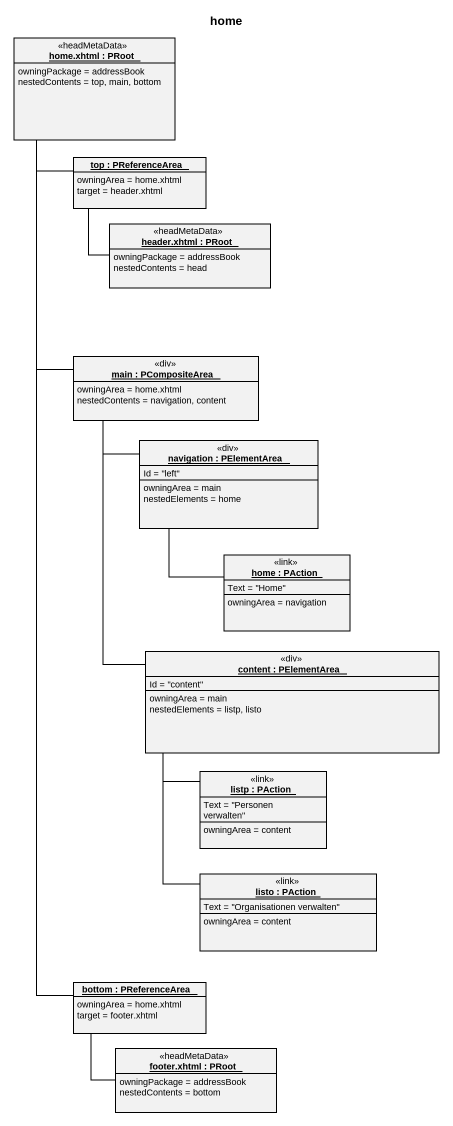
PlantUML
@startuml
title home
hide circle
hide empty members
object "home.xhtml : PRoot" as home_xhtml <<headMetaData>> {
  owningPackage = addressBook
  nestedContents = top, main, bottom
}
object "top : PReferenceArea" as top_ {
  owningArea = home.xhtml
  target = header.xhtml
}
object "header.xhtml : PRoot" as header_xhtml <<headMetaData>> {
  owningPackage = addressBook
  nestedContents = head
}
object "main : PCompositeArea" as main <<div>> {
  owningArea = home.xhtml
  nestedContents = navigation, content
}
object "navigation : PElementArea" as navigation <<div>> {
  Id = "left"
  --
  owningArea = main
  nestedElements = home
}
object "home : PAction" as home <<link>> {
  Text = "Home"
  --
  owningArea = navigation
}
object "content : PElementArea" as content <<div>> {
  Id = "content"
  --
  owningArea = main
  nestedElements = listp, listo
}
object "listp : PAction" as listp <<link>> {
  Text = "Personen verwalten"
  --
  owningArea = content
}
object "listo : PAction" as listo <<link>> {
  Text = "Organisationen verwalten"
  --
  owningArea = content
}
object "bottom : PReferenceArea" as bottom_ {
  owningArea = home.xhtml
  target = footer.xhtml
}
object "footer.xhtml : PRoot" as footer_xhtml <<headMetaData>> {
  owningPackage = addressBook
  nestedContents = bottom
}
top_ -up- home_xhtml
header_xhtml -up- top_
main -up- home_xhtml
navigation -up- main
home -up- navigation
content -up- main
listp -up- content
listo -up- content
bottom_ -up- home_xhtml
footer_xhtml -up- bottom_
@enduml
